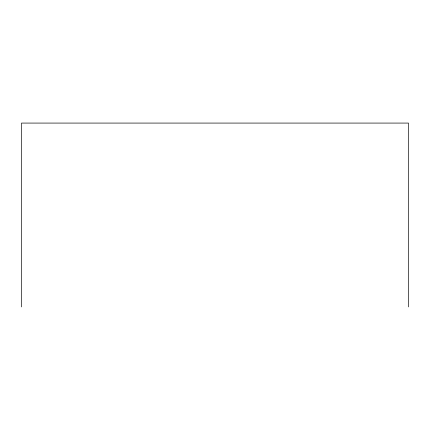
<?xml version="1.0" encoding="UTF-8"?>
<svg xmlns="http://www.w3.org/2000/svg" width="430" height="430" viewBox="0 0 430 430"><rect width="100%" height="100%" fill="white"/><g stroke="black" fill="none" stroke-linecap="round" stroke-linejoin="round"><path stroke-width="0.64" d="M408.5 306.923L408.5 123.077L21.5 123.077L21.5 306.923"/></g></svg>
